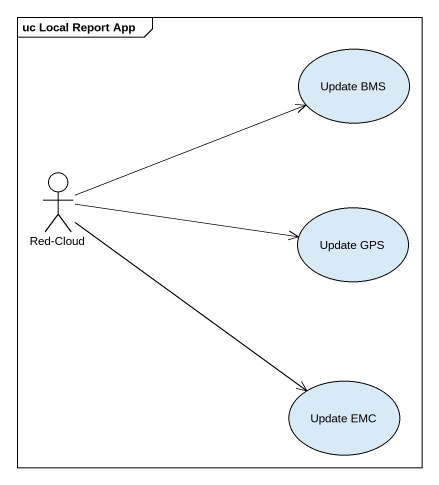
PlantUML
@startuml
mainframe uc Local Report App
usecase "Update BMS" as Update_BMS
actor "Red-Cloud" as Red_Cloud
usecase "Update GPS" as Update_GPS
usecase "Update EMC" as Update_EMC
Red_Cloud -right-> Update_BMS
Red_Cloud -right-> Update_GPS
Red_Cloud --> Update_EMC
@enduml
